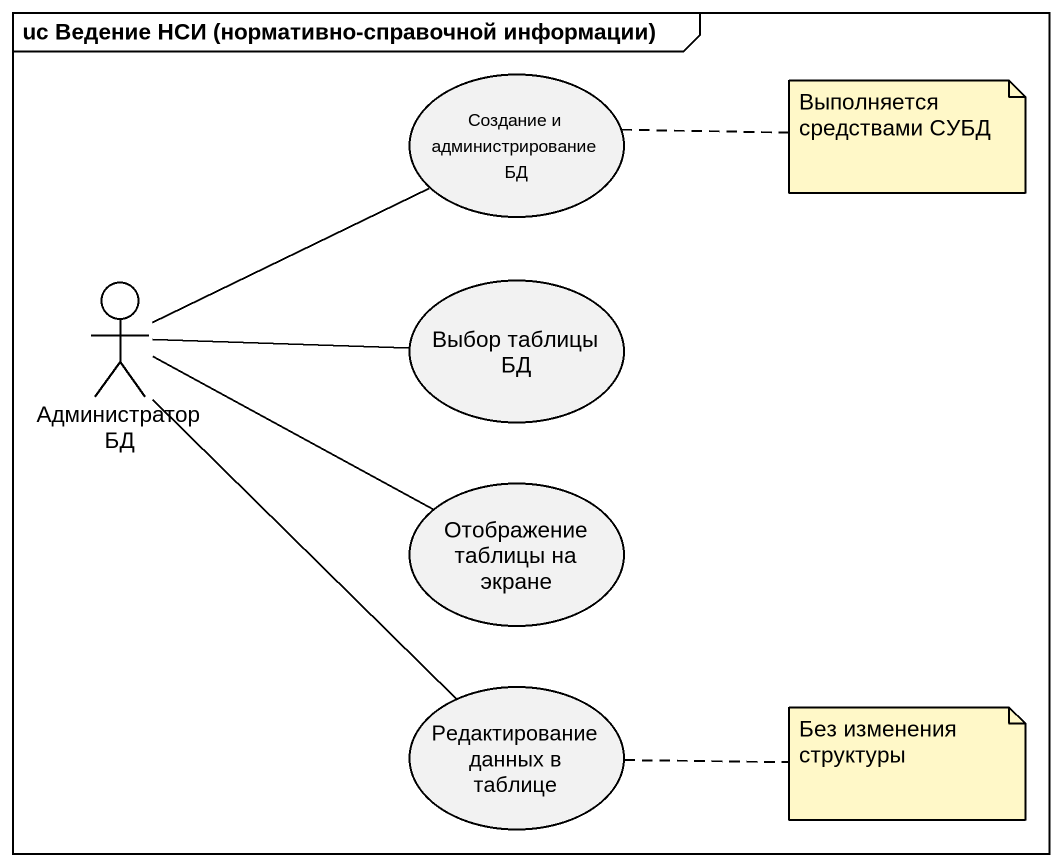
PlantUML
@startuml
mainframe uc Ведение НСИ (нормативно-справочной информации)
usecase "Создание и администрирование БД" as Создание_и
actor "Администратор БД" as Администратор_БД
usecase "Выбор таблицы БД" as Выбор_таблицы_БД
usecase "Отображение таблицы на экране" as Отображение_таблицы_на
usecase "Редактирование данных в таблице" as Редактирование_данных_в
Администратор_БД -right- Создание_и
Администратор_БД -right- Выбор_таблицы_БД
Администратор_БД -right- Отображение_таблицы_на
Администратор_БД -- Редактирование_данных_в
note right of Создание_и : Выполняется средствами СУБД
note right of Редактирование_данных_в : Без изменения структуры
@enduml
